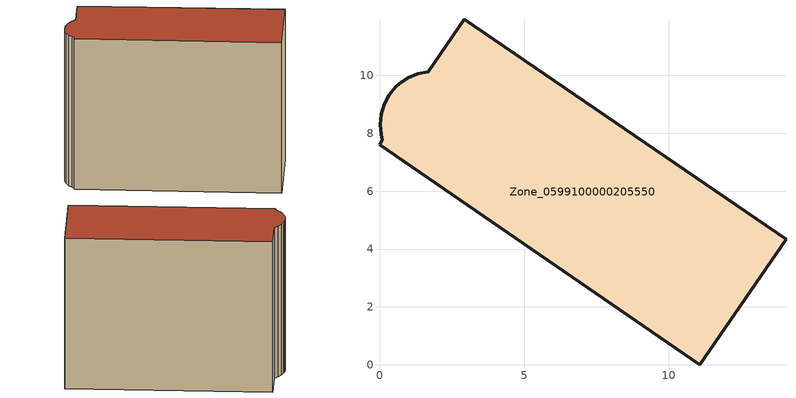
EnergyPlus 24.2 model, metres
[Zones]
Zone_0599100000205550
 floor ground (C_G): 0.1,7.77 0.06,7.94 0.02,8.3 0.06,8.66 0.16,9.01 0.33,9.32 0.56,9.6 0.69,9.72 0.99,9.92 1.33,10.05 1.68,10.12 2.92,11.94 14.04,4.34 11.06,0 0,7.6 z0
 wall outside (C_F): 0.99,9.92 0.69,9.72 0.56,9.6 0.33,9.32 0.16,9.01 0.06,8.66 0.02,8.3 0.06,7.94 0.1,7.77 0,7.6 11.06,0 14.04,4.34 2.92,11.94 1.68,10.12 1.33,10.05 0.99,9.92 z0:10.64
 roof outside (C_R): 14.04,4.34 2.92,11.94 1.68,10.12 1.33,10.05 0.99,9.92 0.69,9.72 0.56,9.6 0.33,9.32 0.16,9.01 0.06,8.66 0.02,8.3 0.06,7.94 0.1,7.77 0,7.6 11.06,0 z10.64
[BUILDING]
Pand.0599100000205550: North Axis=0; Terrain=City; Loads Convergence Tolerance Value=0.04; Temperature Convergence Tolerance Value=0.4; Solar Distribution=FullExterior; Maximum Number of Warmup Days=25; Minimum Number of Warmup Days=1
[Site:Location]
Rotterdam.The.Hague.AP_ZH_NLD Design_Conditions: Latitude=51.96; Longitude=4.45; Time Zone=1; Elevation=-4.5
[SITE:GROUNDTEMPERATURE:BUILDINGSURFACE]
18, 18, 18, 18, 18, 18, 18, 18, 18, 18, 18, 18
[MATERIAL] Thermal Absorptance=0.9; Solar Absorptance=0.7; Visible Absorptance=0.7
Name | Roughness | Thickness | Conductivity | Density | Specific Heat
G.TI.1946 | MediumSmooth | 0.15 | 1 | 540 | 1210
F.TI.1946 | Rough | 0.3 | 0.857143 | 1920 | 840
R.TI.1946 | MediumRough | 0.2 | 0.1 | 1500 | 1000
[CONSTRUCTION]
C_G: G.TI.1946
C_F: F.TI.1946
C_R: R.TI.1946
[ZONE]
Zone_0599100000205550: Type=1; Multiplier=1; Ceiling Height=Autocalculate; Volume=Autocalculate; Floor Area=autocalculate; Part of Total Floor Area=Yes
[ZONEINFILTRATION:DESIGNFLOWRATE]
Infil_Zone_0599100000205550: Zone or ZoneList or Space or SpaceList=Zone_0599100000205550; Schedule=AlwaysOn; Design Flow Rate Calculation Method=Flow/Area; Flow Rate per Floor Area=0.003; Constant Term Coefficient=1; Temperature Term Coefficient=0; Velocity Term Coefficient=0; Velocity Squared Term Coefficient=0
[HVACTEMPLATE:ZONE:IDEALLOADSAIRSYSTEM]
Zone_0599100000205550: Maximum Heating Supply Air Temperature=50; Minimum Cooling Supply Air Temperature=13; Maximum Heating Supply Air Humidity Ratio=0.0156; Minimum Cooling Supply Air Humidity Ratio=0.0077; Heating Limit=NoLimit; Cooling Limit=NoLimit; Dehumidification Control Type=ConstantSensibleHeatRatio; Cooling Sensible Heat Ratio=0.7; Dehumidification Setpoint=60; Humidification Control Type=None; Humidification Setpoint=30; Outdoor Air Method=None; Outdoor Air Flow Rate per Person=0.00944; Outdoor Air Flow Rate per Zone Floor Area=0; Outdoor Air Flow Rate per Zone=0; Demand Controlled Ventilation Type=None; Outdoor Air Economizer Type=NoEconomizer; Heat Recovery Type=None; Sensible Heat Recovery Effectiveness=0.7; Latent Heat Recovery Effectiveness=0.65
[ZONECONTROL:THERMOSTAT]
ThermostatControl_Zone_0599100000205550: Zone or ZoneList=Zone_0599100000205550; Control Type Schedule=DualSetpointControlType; Control 1=Thermostat_Zone_0599100000205550; Temperature Difference Between Cutout And Setpoint=0
[THERMOSTATSETPOINT:DUALSETPOINT]
Thermostat_Zone_0599100000205550: Heating Setpoint Temperature Schedule=HeatingSetpoint_Zone_0599100000205550; Cooling Setpoint Temperature Schedule=CoolingSetpoint_Zone_0599100000205550
[SCHEDULE:COMPACT]
HeatingSetpoint_Zone_0599100000205550: Through: 12/31, For: AllDays, Until: 24:00, 21
CoolingSetpoint_Zone_0599100000205550: Through: 12/31, For: AllDays, Until: 24:00, 24
DualSetpointControlType: Through: 12/31, For: AllDays, Until: 24:00, 4
AlwaysOn: Through: 12/31, For: AllDays, Until: 24:00, 1
